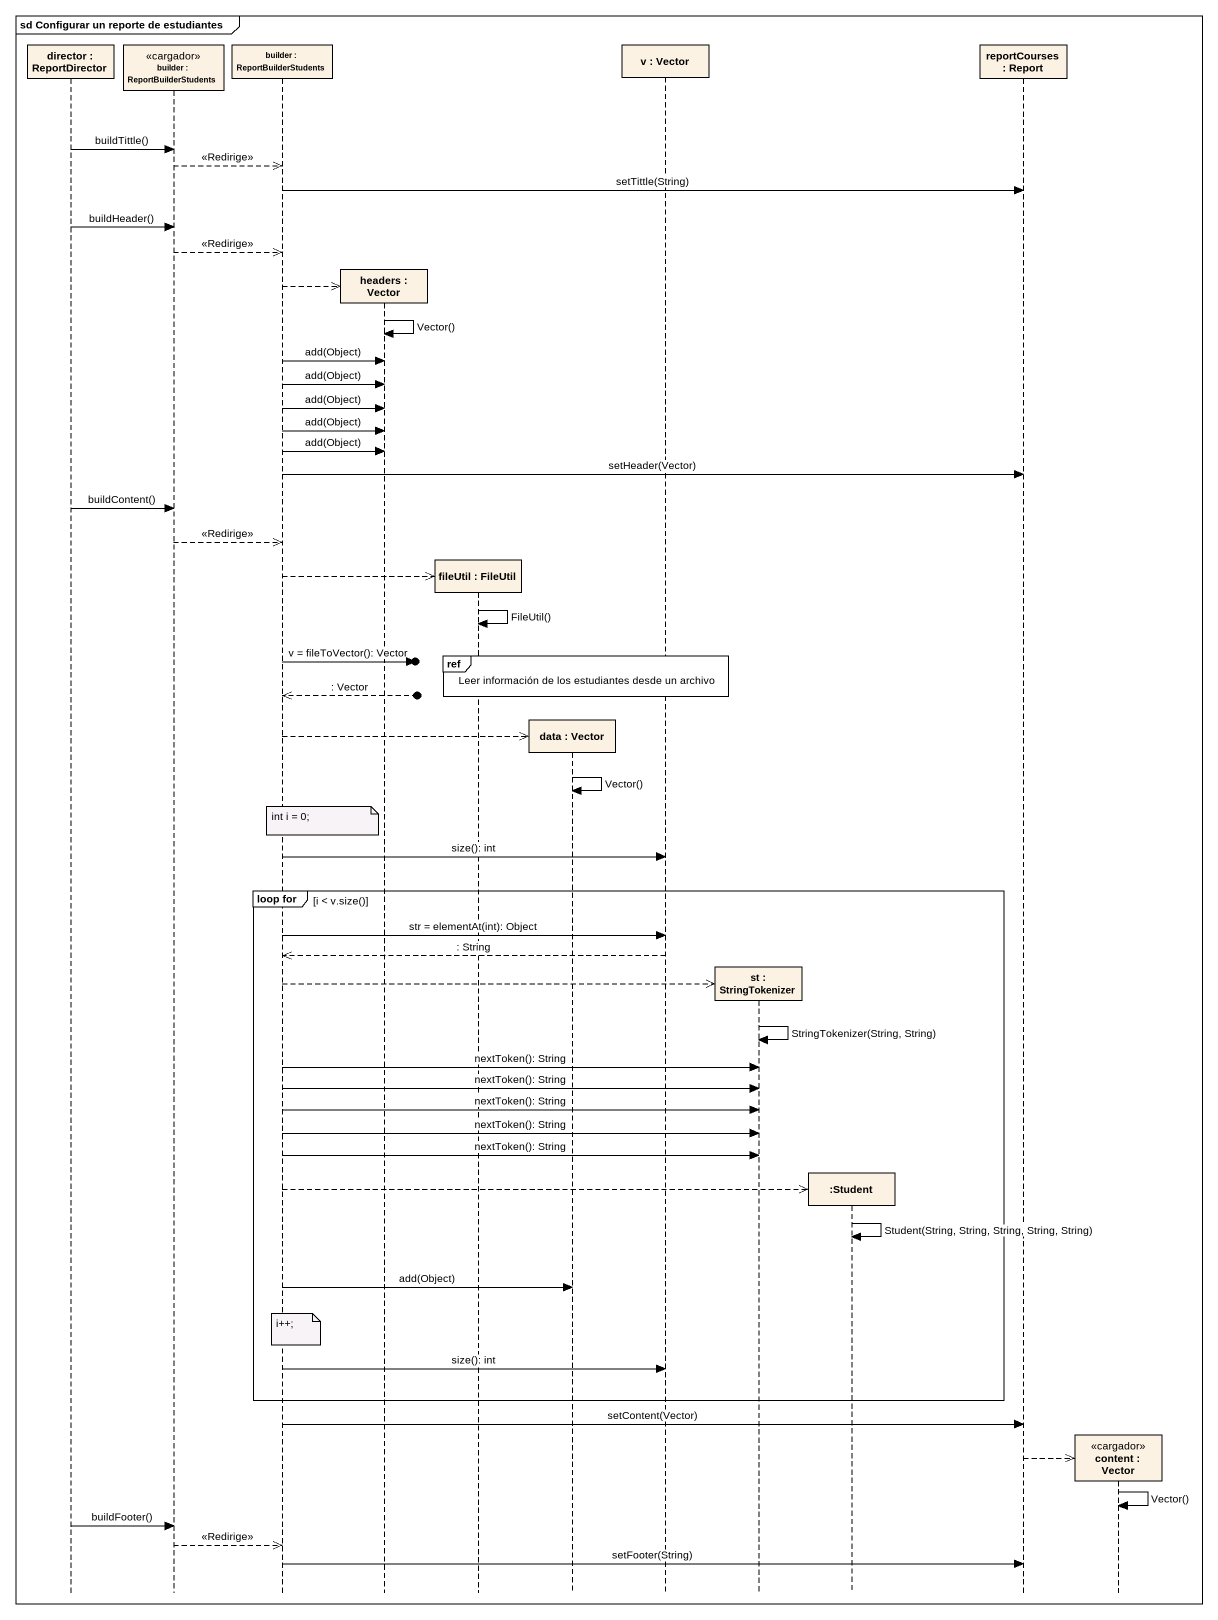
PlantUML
@startuml
mainframe sd Configurar un reporte de estudiantes
hide footbox
participant "director : ReportDirector" as director
participant "builder : ReportBuilderStudents" as builder <<cargador>>
participant "builder : ReportBuilderStudents" as builder_2
participant "headers : Vector" as headers
participant "fileUtil : FileUtil" as fileUtil
participant "data : Vector" as data
participant "v : Vector" as v
participant "st : StringTokenizer" as st
participant ":Student" as Student
participant "reportCourses : Report" as reportCourses
participant "content : Vector" as content <<cargador>>

director -> builder : buildTittle()
builder -->> builder_2 : <<Redirige>>
builder_2 -> reportCourses : setTittle(String)
director -> builder : buildHeader()
builder -->> builder_2 : <<Redirige>>
builder_2 -->> headers **
headers -> headers : Vector()
builder_2 -> headers : add(Object)
builder_2 -> headers : add(Object)
builder_2 -> headers : add(Object)
builder_2 -> headers : add(Object)
builder_2 -> headers : add(Object)
builder_2 -> reportCourses : setHeader(Vector)
director -> builder : buildContent()
builder -->> builder_2 : <<Redirige>>
builder_2 -->> fileUtil **
fileUtil -> fileUtil : FileUtil()
ref over fileUtil, data, v : Leer información de los estudiantes desde un archivo
builder_2 ->o] : v = fileToVector(): Vector
builder_2 <<--o] : : Vector
builder_2 -->> data **
data -> data : Vector()
note over builder_2 : int i = 0;
builder_2 -> v : size(): int
group loop for [i < v.size()]
  builder_2 -> v : str = elementAt(int): Object
  v -->> builder_2 : : String
  builder_2 -->> st **
  st -> st : StringTokenizer(String, String)
  builder_2 -> st : nextToken(): String
  builder_2 -> st : nextToken(): String
  builder_2 -> st : nextToken(): String
  builder_2 -> st : nextToken(): String
  builder_2 -> st : nextToken(): String
  builder_2 -->> Student **
  Student -> Student : Student(String, String, String, String, String)
  builder_2 -> data : add(Object)
  note over builder_2 : i++;
  builder_2 -> v : size(): int
end
builder_2 -> reportCourses : setContent(Vector)
reportCourses -->> content **
content -> content : Vector()
director -> builder : buildFooter()
builder -->> builder_2 : <<Redirige>>
builder_2 -> reportCourses : setFooter(String)
@enduml
